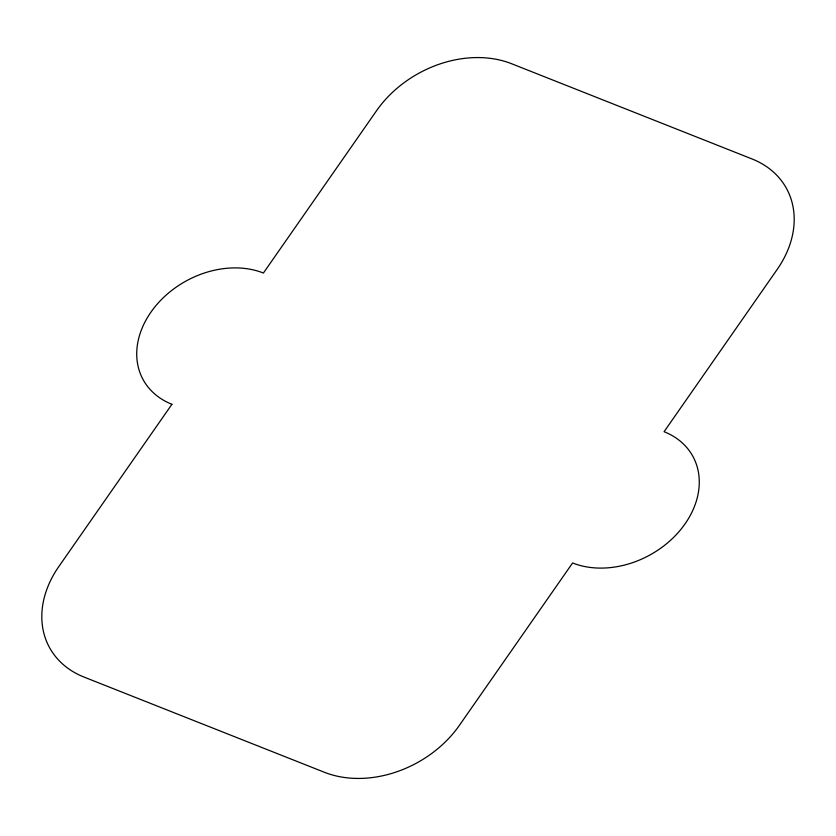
<?xml version="1.0" encoding="UTF-8"?>
<svg xmlns="http://www.w3.org/2000/svg" width="836" height="836" viewBox="0 0 836 836"><rect width="100%" height="100%" fill="white"/><g stroke="black" fill="none" stroke-linecap="round" stroke-linejoin="round"><path stroke-width="1.25" d="M171.923 404.29L58.802 566.589A102.086 78.887 -29 0 0 84.039 677.076L324.441 772.286A102.086 78.887 -29 0 0 459.466 725.261L572.587 562.973A85.073 65.741 -29 0 0 685.112 523.785A85.073 65.741 -29 0 0 664.077 431.71L777.198 269.411A102.086 78.887 -29 0 0 751.961 158.924L511.559 63.714A102.086 78.887 -29 0 0 376.534 110.739L263.413 273.027A85.073 65.741 -29 0 0 150.888 312.215A85.073 65.741 -29 0 0 171.923 404.29"/></g></svg>
